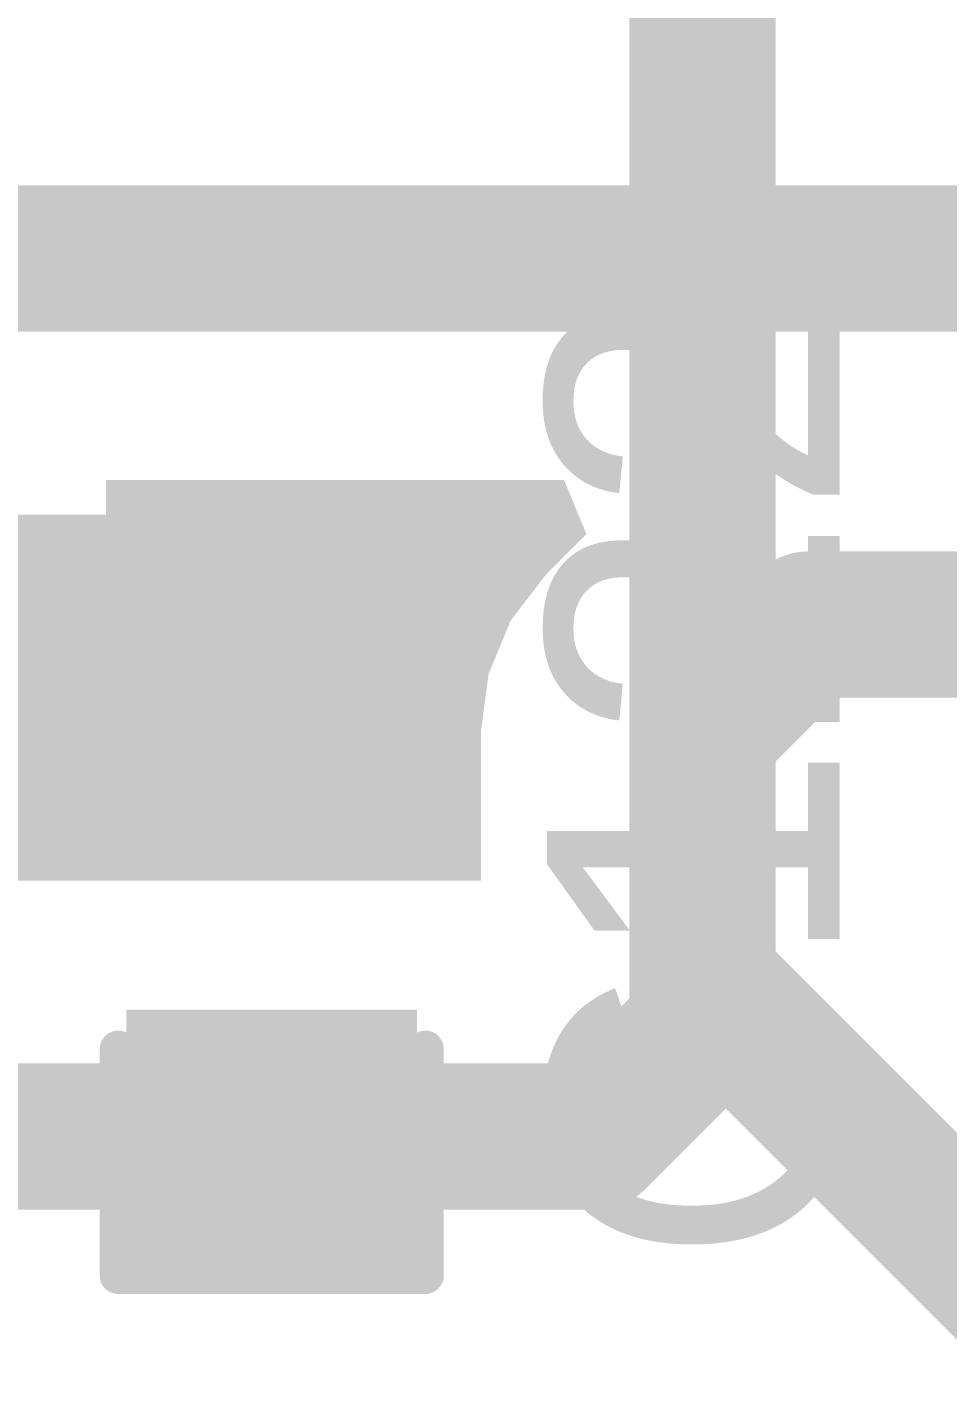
# Model space of a CAD drawing. Header units: inches. Extents: x 68 to 568, y 3 to 460.
# Drawn here: x 149.392 to 152.588, y 254.519 to 259.255 of the extents above; entities that cross this region are included whole.
import ezdxf

# ---------------------------------------------------------------- set-up
doc = ezdxf.new("R2010")
doc.units = ezdxf.units.IN
for name, color, linetype in [('Bottom Layer', 5, 'Continuous'), ('Top Layer', 1, 'Continuous'), ('Top Overlay', 2, 'Continuous'), ('Top Paste', 8, 'Continuous'), ('Top Solder', 216, 'Continuous')]:
    doc.layers.add(name, color=color, linetype=linetype)
doc.styles.add('Arial', font='', dxfattribs={"height": 0.2})
doc.styles.get('Arial').set_extended_font_data('Arial')

# ---------------------------------------------------------------- blocks, each defined once
blk = doc.blocks.new('C___0603_566')
at = {"layer": 'Top Layer'}
for points in [[(-0.381, 0.4445), (-0.381, -0.4445), (-1.143, -0.4445), (-1.143, 0.4445)], [(1.143, 0.4445), (1.143, -0.4445), (0.381, -0.4445), (0.381, 0.4445)]]:
    blk.add_hatch(color=1, dxfattribs=at).paths.add_polyline_path(points)
at = {"layer": 'Top Paste'}
for points in [[(-0.381, 0.4445), (-0.381, -0.4445), (-1.143, -0.4445), (-1.143, 0.4445)], [(1.143, 0.4445), (1.143, -0.4445), (0.381, -0.4445), (0.381, 0.4445)]]:
    blk.add_hatch(color=8, dxfattribs=at).paths.add_polyline_path(points)
at = {"layer": 'Top Solder'}
for points in [[(-0.321, 0.5045), (-0.321, -0.5045), (-1.203, -0.5045), (-1.203, 0.5045)], [(1.203, 0.5045), (1.203, -0.5045), (0.321, -0.5045), (0.321, 0.5045)]]:
    blk.add_hatch(color=216, dxfattribs=at).paths.add_polyline_path(points)
at = {"layer": 'Top Overlay'}
for points in [[(-0.4572, 0.5334, 0.127, 0.127, 0), (-1.2446, 0.5334, 0.127, 0.127, 0)], [(-1.2446, -0.5334, 0.127, 0.127, 0), (-1.2446, 0.5334, 0.127, 0.127, 0)], [(1.2446, 0.5334, 0.127, 0.127, 0), (0.4572, 0.5334, 0.127, 0.127, 0)], [(1.2446, -0.5334, 0.127, 0.127, 0), (1.2446, 0.5334, 0.127, 0.127, 0)], [(-0.4572, -0.5334, 0.127, 0.127, 0), (-1.2446, -0.5334, 0.127, 0.127, 0)], [(1.2446, -0.5334, 0.127, 0.127, 0), (0.4572, -0.5334, 0.127, 0.127, 0)]]:
    blk.add_lwpolyline(points, format="xyseb", dxfattribs=at)
for points in [[(-1.2764, 0.5334, 0.0635, 0.0635, 1), (-1.2128, 0.5334, 0.0635, 0.0635, 1)], [(-1.2764, 0.5334, 0.0635, 0.0635, 1), (-1.2128, 0.5334, 0.0635, 0.0635, 1)], [(-0.4889, 0.5334, 0.0635, 0.0635, 1), (-0.4254, 0.5334, 0.0635, 0.0635, 1)], [(0.4254, 0.5334, 0.0635, 0.0635, 1), (0.4889, 0.5334, 0.0635, 0.0635, 1)], [(1.2128, 0.5334, 0.0635, 0.0635, 1), (1.2764, 0.5334, 0.0635, 0.0635, 1)], [(1.2128, 0.5334, 0.0635, 0.0635, 1), (1.2764, 0.5334, 0.0635, 0.0635, 1)], [(-1.2764, -0.5334, 0.0635, 0.0635, 1), (-1.2128, -0.5334, 0.0635, 0.0635, 1)], [(-1.2764, -0.5334, 0.0635, 0.0635, 1), (-1.2128, -0.5334, 0.0635, 0.0635, 1)], [(-0.4889, -0.5334, 0.0635, 0.0635, 1), (-0.4254, -0.5334, 0.0635, 0.0635, 1)], [(0.4254, -0.5334, 0.0635, 0.0635, 1), (0.4889, -0.5334, 0.0635, 0.0635, 1)], [(1.2128, -0.5334, 0.0635, 0.0635, 1), (1.2764, -0.5334, 0.0635, 0.0635, 1)], [(1.2128, -0.5334, 0.0635, 0.0635, 1), (1.2764, -0.5334, 0.0635, 0.0635, 1)]]:
    blk.add_lwpolyline(points, format="xyseb", close=True, dxfattribs=at)

msp = doc.modelspace()

# ---------------------------------------------------------------- hatches: boundary and pattern name
at = {"layer": 'Top Layer'}
msp.add_hatch(color=1, dxfattribs=at).paths.add_polyline_path([(143.5154, 257.9085), (143.6746, 257.7864), (143.86, 257.7096), (144.0589, 257.6834), (144.0589, 257.6834), (146.2364, 257.6834), (146.2364, 257.563), (149.6654, 257.563), (149.6654, 257.6834), (151.2557, 257.6834), (151.3335, 257.4957), (151.1926, 257.3548), (151.0705, 257.1956), (150.9937, 257.0103), (150.9675, 256.8113), (150.9675, 256.293), (149.2885, 256.293), (149.2885, 256.1726), (143.3828, 256.1726), (142.5181, 257.0373), (142.5181, 258.6185), (142.7213, 258.7027)])

# ---------------------------------------------------------------- linework, layer by layer
at = {"layer": 'Bottom Layer'}
for points in [[(151.7361, 255.942, 0.508, 0.508, 0), (151.7361, 260.992, 0.508, 0.508, 0)], [(151.7361, 255.942, 0.508, 0.508, 0), (152.9056, 254.7725, 0.508, 0.508, 0)]]:
    msp.add_lwpolyline(points, format="xyseb", dxfattribs=at)
msp.add_lwpolyline([(151.6091, 255.942, 0.254, 0.254, 1), (151.8631, 255.942, 0.254, 0.254, 1)], format="xyseb", close=True, dxfattribs=at)
msp.add_lwpolyline([(151.6091, 255.942, 0.254, 0.254, 1), (151.8631, 255.942, 0.254, 0.254, 1)], format="xyseb", close=True, dxfattribs=at)
at = {"layer": 'Top Layer'}
for points in [[(148.7129, 258.452, 0.508, 0.508, 0), (153.4858, 258.452, 0.508, 0.508, 0)], [(151.7361, 256.8113, 0.508, 0.508, 0), (152.1067, 257.182, 0.508, 0.508, 0)], [(152.1067, 257.182, 0.508, 0.508, 0), (153.4858, 257.182, 0.508, 0.508, 0)], [(151.7361, 255.7785, 0.508, 0.508, 0), (151.7361, 256.8113, 0.508, 0.508, 0)], [(151.3616, 255.404, 0.508, 0.508, 0), (151.7361, 255.7785, 0.508, 0.508, 0)], [(143.0645, 255.404, 0.508, 0.508, 0), (150.241, 255.404, 0.508, 0.508, 0)], [(150.241, 255.404, 0.508, 0.508, 0), (151.3616, 255.404, 0.508, 0.508, 0)]]:
    msp.add_lwpolyline(points, format="xyseb", dxfattribs=at)
for points in [[(151.9797, 257.182, 0.254, 0.254, 1), (152.2337, 257.182, 0.254, 0.254, 1)], [(151.9797, 257.182, 0.254, 0.254, 1), (152.2337, 257.182, 0.254, 0.254, 1)], [(151.6091, 256.8113, 0.254, 0.254, 1), (151.8631, 256.8113, 0.254, 0.254, 1)], [(151.6091, 256.8113, 0.254, 0.254, 1), (151.8631, 256.8113, 0.254, 0.254, 1)], [(151.6091, 255.7785, 0.254, 0.254, 1), (151.8631, 255.7785, 0.254, 0.254, 1)], [(151.6091, 255.7785, 0.254, 0.254, 1), (151.8631, 255.7785, 0.254, 0.254, 1)], [(150.114, 255.404, 0.254, 0.254, 1), (150.368, 255.404, 0.254, 0.254, 1)], [(150.114, 255.404, 0.254, 0.254, 1), (150.368, 255.404, 0.254, 0.254, 1)], [(151.2346, 255.404, 0.254, 0.254, 1), (151.4886, 255.404, 0.254, 0.254, 1)], [(151.2346, 255.404, 0.254, 0.254, 1), (151.4886, 255.404, 0.254, 0.254, 1)]]:
    msp.add_lwpolyline(points, format="xyseb", close=True, dxfattribs=at)

# ---------------------------------------------------------------- block references
at = {"rotation": 270}
msp.add_blockref('C___0603_566', (150.241, 256.166), dxfattribs=at)

# ---------------------------------------------------------------- texts
at = {"layer": 'Top Overlay', "style": 'Arial'}
msp.add_text('C122', height=1.016, rotation=90, dxfattribs=at).set_placement((152.2126, 254.9576))

doc.saveas('drawing.dxf')
